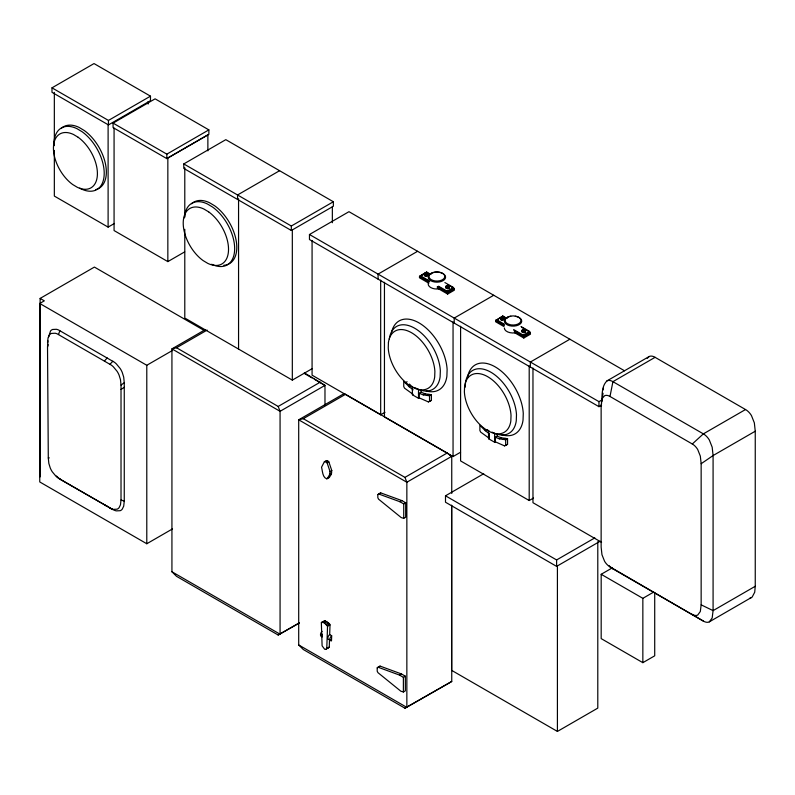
<?xml version="1.0" encoding="UTF-8"?>
<svg xmlns="http://www.w3.org/2000/svg" width="795" height="795" viewBox="0 0 795 795"><rect width="100%" height="100%" fill="white"/><g stroke="black" fill="none" stroke-linecap="round" stroke-linejoin="round"><path stroke-width="1.19" d="M703.356 621.074L609.795 566.706A11.349 6.549 60 0 1 607.052 564.5A10.862 6.271 60 0 1 604.568 561.26L601.964 554.711L601.139 547.099L601.139 405.987C602.68 397.878 600.593 387.026 606.963 380.894L649.118 356.548A11.935 6.887 60 0 1 651.85 356.14A12.472 7.195 60 0 1 654.861 357.194L745.521 409.534A12.531 7.235 60 0 1 748.761 412.088A11.935 6.887 60 0 1 751.484 415.646L754.346 422.851L755.25 431.218L755.25 586.283L754.723 592.186L752.149 597.085L709.329 621.849A11.935 6.887 60 0 1 706.596 622.256A12.531 7.235 60 0 1 703.356 621.074L612.707 568.733A12.472 7.195 60 0 1 609.686 566.308A11.935 6.887 60 0 1 609.02 565.583M601.368 402.151L602.381 398.245L604.568 395.771A10.862 6.271 60 0 1 607.052 395.403A11.408 6.589 60 0 1 609.994 396.476L692.495 444.107A11.349 6.549 60 0 1 695.237 446.313A10.862 6.271 60 0 1 697.722 449.553L700.325 456.111L701.15 463.724L701.15 604.836L700.325 611.494L697.722 615.042A10.862 6.271 60 0 1 695.237 615.419A11.408 6.589 60 0 1 692.296 614.336M325.95 649.306L326.775 648.521L327.54 626.291L324.44 622.912L321.866 622.296L321.349 622.714L322.104 645.818L324.688 649.286L325.95 649.306L329.259 647.09L329.518 639.448A3.15 1.749 -58.1 0 1 327.878 637.988A3.15 1.749 -58.1 0 1 329.687 634.539L330.014 624.86L329.498 623.837L325.254 620.845L321.866 622.296M329.518 639.448L331.505 640.691L331.674 635.771L329.687 634.539M47.521 342.645L48.068 337.815L49.489 334.874A14.091 8.139 60 0 1 51.476 333.413L55.193 333.234A17.699 10.216 60 0 1 57.161 333.84L111.38 365.144A17.699 10.216 60 0 1 113.347 366.803L117.064 371.285A14.091 8.139 60 0 1 119.051 375.031L120.472 379.622L121.019 385.068L121.019 499.966L120.472 504.785L119.051 507.737A14.091 8.139 60 0 1 117.064 509.188L113.347 509.376A17.699 10.216 60 0 1 111.38 508.77L57.936 477.914A17.699 10.216 60 0 1 55.968 476.245L52.251 471.773A14.091 8.139 60 0 1 50.264 468.017L48.843 463.425L48.296 457.98L47.521 347.037L48.008 340.816M48.565 337.1L50.522 330.978A14.529 8.387 60 0 1 52.569 329.478L56.405 329.289A18.245 10.534 60 0 1 58.432 329.915L114.321 362.182A18.245 10.534 60 0 1 116.348 363.901L120.184 368.522A14.529 8.387 60 0 1 122.231 372.388L123.702 377.118L124.259 382.733L124.259 501.178L123.702 506.157L122.231 509.188A14.529 8.387 60 0 1 120.184 510.698L116.348 510.877A18.245 10.534 60 0 1 114.321 510.261L109.998 508.104M465.323 387.105L465.472 382.912A36.302 20.958 60 0 1 491.906 372.835A36.302 20.958 60 0 1 516.492 414.742L516.273 420.803A36.302 20.958 60 0 1 491.986 432.112M603.256 389.858L603.435 387.9M601.139 405.987L601.487 403.671M601.825 401.356L602.173 399.05M602.511 396.735L603.027 393.267M427.79 275.358L427.481 273.54L425.713 273.351L424.49 273.689L424.391 275.527L426.209 276.262L427.79 275.358L427.481 273.54L425.335 273.212L424.391 275.527M426.796 273.51L427.79 274.205L426.209 275.11L424.391 274.374L425.295 273.589M445.945 287.969L446.055 286.14L446.889 285.653L449.046 285.991L449.354 287.8L447.774 288.714L445.945 287.969L446.055 286.14L447.277 285.793L449.046 285.991L449.354 287.8M448.35 285.962L449.354 286.647L447.774 287.561L445.945 286.826L446.86 286.041M501.864 317.314L500.641 317.652L500.542 319.491L502.361 320.226L503.941 319.322L503.941 318.169L502.659 317.116L501.476 317.175L503.633 317.503M500.542 319.491L500.641 317.652M502.937 317.483L503.941 318.169L502.361 319.073L500.542 318.338L501.446 317.553M522.096 331.942L522.206 330.104L523.04 329.617L525.197 329.955L525.495 331.763L523.925 332.678L522.096 331.942L522.206 330.104L523.428 329.756L525.197 329.955L525.495 331.763M524.501 329.925L525.495 330.611L523.925 331.525L522.096 330.79L523.011 330.005M609.994 396.476L612.925 381.66L655.09 357.323M47.521 347.037L48.167 344.692M58.542 334.496L59.854 330.601M507.15 318.497L502.877 316.032L495.623 320.594L495.623 321.746L503.97 326.566M329.299 475.599L330.064 471.614L327.162 462.978L325.314 461.527L324.41 461.676L321.548 467.212C322.531 470.789 322.442 477.616 326.825 478.838L329.299 475.599L331.028 474.595L331.793 470.61L328.892 461.984L327.043 460.524L324.41 461.676M326.825 478.838L329.388 477.427L331.028 474.595M426.945 273.848L425.583 274.215L425.067 276.084M448.509 286.289L447.148 286.657L446.631 288.535M503.096 317.811L501.734 318.179L501.218 320.047M524.65 330.253L523.299 330.621L522.782 332.499M647.249 358.307L649.118 356.548M104.463 361.01L107.196 357.929M109.998 364.209L112.9 361.228M692.296 443.988L703.356 433.871L745.521 409.534M426.309 273.321L426.508 274.295M447.863 285.763L448.072 286.747M524.014 329.726L524.223 330.71M324.35 620.865L321.349 622.714M121.019 385.068L124.259 382.733M430.999 274.533L426.726 272.069L419.472 276.63L419.472 277.783L428.863 283.209M701.15 463.724L713.085 455.555L755.25 431.218M121.019 389.461L124.259 387.264M377.824 494.619L380.686 492.87L401.843 500.582L405.689 502.808L405.689 517.207L403.731 518.34L401.217 517.575L378.569 499.18L377.824 497.7L377.824 494.619L380.686 492.87M377.208 667.85L380.07 666.101L401.485 673.961L405.341 676.187L405.341 690.855L403.383 691.988L400.869 691.223L377.963 672.669L377.208 671.199L377.208 667.85L380.07 666.101M426.726 272.069L419.78 276.113L429.36 281.649M709.329 621.849L712.181 617.944L713.085 610.63L713.085 455.555L712.181 447.197L709.329 439.993A11.935 6.887 60 0 0 706.596 436.435A12.472 7.195 60 0 0 703.585 434L612.707 381.54A12.472 7.195 60 0 0 609.686 380.487A11.935 6.887 60 0 0 606.963 380.894M51.993 87.838L94.019 63.57L150.484 96.165L150.484 100.647L108.448 124.914L51.993 92.319L51.993 87.838L108.448 120.433L150.484 96.165M113.069 123.106L155.105 98.838L208.866 129.883L208.866 134.365L166.841 158.622L113.069 127.578L113.069 123.106L166.841 154.15L208.866 129.883M183.784 163.929L225.81 139.662L333.353 201.751L333.353 206.233L291.328 230.49L183.784 168.411L183.784 163.929L291.328 226.018L333.353 201.751M54.338 150.414L54.338 196.077L108.11 227.112L114.43 223.465M40.128 476.881L40.128 298.423L94.406 267.08L204.573 330.69M172.475 528.923L146.787 543.75L39.75 481.949L39.75 303.481L44.321 300.848L40.128 298.423M279.582 170.706L237.556 194.974L237.556 199.456M114.073 128.134L114.073 230.56L167.844 261.605L184.698 251.876M601.577 405.162L598.963 406.672L309.464 239.524L309.464 234.505L348.975 211.689L624.542 370.788M205.07 329.746L171.929 348.876L171.929 571.764L176.52 576.325L278.171 635.016L299.317 623.091M304.336 372.805L324.976 385.396L280.069 411.313L171.929 348.876L176.52 347.753L207.117 330.084M39.75 303.481L146.787 365.283L172.475 350.456M417.584 251.299L378.072 274.106L378.072 279.134M184.788 229.328L184.788 318.03L292.322 380.119L312.336 368.562M438.522 286.21L447.068 291.139L453.408 287.472L454.323 290.195L447.645 294.051L437.21 288.029M176.52 347.753L278.171 406.444L320.385 382.077M493.735 295.263L454.213 318.07L454.213 323.098M451.749 505.809L451.749 681.474L404.953 708.206L303.293 649.515L298.701 644.954L298.701 419.81L303.293 418.687L345.507 394.32L447.158 453.011L451.749 456.33L451.749 493.437M502.877 316.032L495.623 320.594L503.97 325.413M500.641 318.805L501.476 318.328M418.498 393.744L421.092 392.243L425.096 393.793L431.407 394.737L431.407 400.352L428.356 401.902L419.223 397.878L418.498 398.305L412.386 394.767L413.112 394.35L404.526 388.149L403.741 386.529L403.741 381.282L405.231 382.822L407.1 381.739M405.231 382.822L409.107 386.718L410.975 385.635L409.425 384.074M412.386 390.216L413.112 389.798L409.107 386.718M522.206 331.257L523.428 329.756M312.077 240.497L312.077 375.18L380.676 414.781L384.959 412.307M513.61 329.557L523.209 335.102L529.559 331.435L530.474 334.158L523.796 338.014L514.405 332.588M530.166 332.26L523.597 336.056L514.017 330.521M419.223 397.878L419.223 393.326L423.238 394.867L425.096 393.793M530.474 333.006L523.796 336.861L514.405 331.445M427.114 395.453L428.972 394.37M423.238 394.867L429.538 395.811L431.407 394.737M428.356 401.902L431.407 400.352M325.314 461.527L327.043 460.524M326.069 461.885L327.798 460.891M327.162 462.978L328.892 461.984M330.064 471.614L331.793 470.61M330.064 473.87L331.793 472.876M569.876 339.227L530.364 362.043L530.364 367.061M494.649 437.707L497.243 436.207L501.248 437.757L507.558 438.701L507.558 444.316L504.507 445.866L495.374 441.841L494.649 442.268L488.537 438.731L489.263 438.313L480.677 432.112L479.892 430.493L479.892 425.246L485.258 430.681L487.126 429.598L489.531 431.447M303.293 418.687L404.953 477.378L447.158 453.011M488.537 434.179L489.263 433.762L485.258 430.681M384.452 282.275L384.452 416.958L453.051 456.569L460.553 452.236M495.374 441.841L495.374 437.29L499.379 438.83L501.248 437.757M503.255 439.416L505.123 438.333M499.379 438.83L505.69 439.774L507.558 438.701M378.728 494.003L399.885 501.715L401.843 500.582M399.885 501.715L403.731 503.931L405.689 502.808M504.507 445.866L507.558 444.316M309.464 234.505L598.963 401.644L602.173 399.796M600.136 541.246L556.609 566.378L445.498 502.231L445.498 495.802L483.718 473.741M278.171 635.016L299.278 622.833M460.593 326.238L460.593 460.921L529.202 500.532L533.485 498.058M322.77 622.276L325.254 620.845M324.44 622.912L326.924 621.481M326.109 624.214L328.593 622.783M327.013 625.268L329.498 623.837M327.54 626.291L330.014 624.86M326.775 648.521L329.259 647.09M445.498 495.802L556.609 559.948L594.829 537.887M378.112 667.234L399.527 675.094L401.485 673.961M399.527 675.094L403.383 677.32L405.341 676.187M654.712 592.722L654.712 655.815L642.847 662.672L601.179 638.614L601.179 574.288L612.061 568.008M404.953 708.206L451.749 681.474M601.179 574.288L642.847 598.337L653.729 592.056M755.25 586.283L713.085 610.63L701.15 604.836M451.6 505.143L451.6 670.334L557.414 731.43L597.79 708.116L597.79 541.693M329.388 477.427L327.878 477.825M48.296 457.98L49.29 457.9M327.172 647.855L328.434 647.875M345.507 394.32L343.609 393.893L298.701 419.81L406.851 482.247L451.749 456.33L449.612 455.088M447.277 285.793L446.889 286.806M121.019 499.966L124.259 501.178M59.317 478.848L112.9 509.575M104.463 504.914L107.196 506.286M444.872 282.543L453.408 287.472M521.023 326.507L529.559 331.435M429.538 274.166L426.349 272.327L419.472 276.63L428.863 282.056M447.625 284.61L454.015 288.297L447.446 292.093L437.866 286.558M502.5 316.291L504.626 317.523M521.649 327.351L529.092 331.644M452.236 287.84L454.323 289.042L447.645 292.898L437.21 286.876M420.386 275.726L428.922 280.655M504 324.002L496.527 319.689L495.931 320.077L504.437 324.996M601.577 542.319L532.968 502.708L532.968 368.025M304.634 373.65L312.127 377.973M314.264 379.205L324.976 385.396L324.976 405.202M171.929 571.764L280.069 634.201L280.069 411.313L278.171 406.444M298.701 644.954L406.851 707.391L406.851 482.247L404.953 477.378M79.798 188.077L81.219 188.932A35.536 20.511 60 0 0 104.205 173.857A35.536 20.511 60 0 0 82.203 131.801L76.946 128.651A35.536 20.511 60 0 0 53.99 145.753M60.659 479.405L59.228 478.451A18.245 10.534 60 0 1 57.2 476.732L56.445 475.986M609.994 566.825L612.925 568.862M411.78 386.251L413.38 387.483M524.402 330.571L524.998 332.389M502.847 318.119L503.434 319.938M448.251 286.607L448.847 288.426M426.696 274.156L427.293 275.974M503.633 318.656L503.941 319.322M523.209 335.102L523.796 338.014M447.068 291.139L447.645 294.051M523.865 330.71L523.925 332.678M502.301 318.268L502.361 320.226M447.714 286.747L447.774 288.714M426.16 274.305L426.209 276.262M642.847 598.337L642.847 662.672M598.963 401.644L598.963 406.672M557.414 566.239L557.414 731.43M556.609 559.948L556.609 566.378M529.202 365.849L529.202 500.532M505.69 439.774L505.69 445.389M497.243 433.941L497.243 436.207M494.649 433.315L494.649 442.268M489.263 433.762L489.263 438.313M488.537 430.88L488.537 438.731M453.051 321.886L453.051 456.569M429.538 395.811L429.538 401.425M424.49 273.689L424.49 274.841M421.092 389.977L421.092 392.243M418.498 389.351L418.498 398.305M412.386 386.917L412.386 394.767M403.731 503.931L403.731 518.34M403.383 677.32L403.383 691.988M380.676 280.098L380.676 414.781M332.35 206.7L332.35 222.719M292.322 229.815L292.322 380.119M291.328 226.018L291.328 230.49M238.56 198.77L238.56 349.075M207.873 150.871L207.873 134.832L167.844 157.937L167.844 261.605M184.788 167.725L184.788 217.005M166.841 154.15L166.841 158.622M148.138 101.581L148.138 104.046M146.787 365.283L146.787 543.75M108.448 120.433L108.448 124.914M108.11 124.686L108.11 227.112M54.338 92.409L54.338 145.475M751.484 597.502A11.935 6.887 60 0 1 750.112 597.919M211.669 264.248A35.536 20.511 60 0 0 234.654 249.173A35.536 20.511 60 0 0 212.653 207.107L207.396 203.957A35.536 20.511 60 0 0 184.46 217.85M223.802 265.282A35.536 20.511 60 0 0 236.344 241.64A35.536 20.511 60 0 0 214.789 205.875L209.532 202.725A35.536 20.511 60 0 0 191.635 203.788M95.589 189.647A35.536 20.511 60 0 0 105.616 164.674A35.536 20.511 60 0 0 84.34 130.559L79.083 127.409A35.536 20.511 60 0 0 61.185 128.482M439.138 288.853A8.685 5.018 0 0 1 428.495 282.702M426.07 390.951A39.81 22.985 60 0 0 446.889 376.194L447.118 369.536A39.81 22.985 60 0 0 421.34 324.34A39.81 22.985 60 0 0 391.607 332.211M414.761 387.553A36.302 20.958 60 0 0 440.122 376.84L440.341 370.778A36.302 20.958 60 0 0 415.755 328.872A36.302 20.958 60 0 0 389.321 338.948M515.289 316.261A8.685 5.018 0 0 1 520.159 323.982A8.685 5.018 0 0 1 505.918 323.982A8.685 5.018 0 0 1 510.788 316.261M515.289 332.817A8.685 5.018 0 0 1 504.348 327.967M501.069 434.567A39.81 22.985 60 0 0 523.031 420.158L523.269 413.499A39.81 22.985 60 0 0 496.895 367.916A39.81 22.985 60 0 0 467.51 377.367M331.505 640.691A3.15 1.749 -58.1 0 1 329.865 639.23A3.15 1.749 -58.1 0 1 331.674 635.771M322.323 636.865A3.23 1.938 -62 0 1 322.233 634.172M322.283 636.527A3.23 1.938 -62 0 1 320.504 634.917A3.23 1.938 -62 0 1 322.114 631.339M388.437 342.476L388.248 347.991A33.042 19.08 60 0 0 410.618 386.132A33.042 19.08 60 0 0 434.686 376.969L434.885 371.444A33.042 19.08 60 0 0 412.506 333.304A33.042 19.08 60 0 0 388.437 342.476M464.588 386.44L464.389 391.955A33.042 19.08 60 0 0 486.769 430.095A33.042 19.08 60 0 0 510.837 420.933L511.026 415.407A33.042 19.08 60 0 0 488.647 377.267A33.042 19.08 60 0 0 464.588 386.44M208.678 211.877L203.947 209.045A32.039 18.494 60 0 0 183.218 222.63A32.039 18.494 60 0 0 203.063 260.551L207.803 263.393A32.039 18.494 60 0 0 228.523 249.809A32.039 18.494 60 0 0 208.678 211.877M78.148 137.277L73.547 134.514A31.104 17.957 60 0 0 53.434 147.711A31.104 17.957 60 0 0 72.693 184.529L77.294 187.292A31.104 17.957 60 0 0 97.407 174.095A31.104 17.957 60 0 0 78.148 137.277M432.947 280.446A7.9 4.561 0 0 0 444.793 276.501A7.9 4.561 0 0 0 432.947 272.546A7.9 4.561 0 0 0 432.947 280.446M430.751 280.695A8.685 5.018 0 0 0 445.289 278.439A8.685 5.018 0 0 0 434.646 272.297A8.685 5.018 0 0 0 430.751 280.695M509.088 324.42A7.9 4.561 0 0 0 520.944 320.465A7.9 4.561 0 0 0 509.088 316.519A7.9 4.561 0 0 0 509.088 324.42"/></g></svg>
